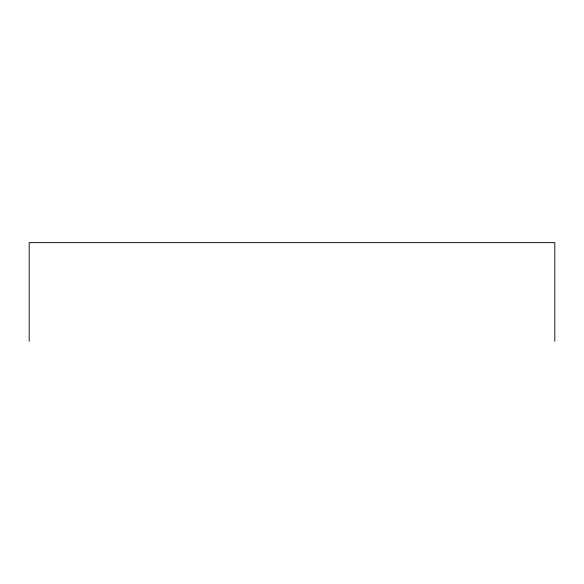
<?xml version="1.0" encoding="UTF-8"?>
<svg xmlns="http://www.w3.org/2000/svg" width="584" height="584" viewBox="0 0 584 584"><rect width="100%" height="100%" fill="white"/><g stroke="black" fill="none" stroke-linecap="round" stroke-linejoin="round"><path stroke-width="0.88" d="M554.8 341.355L554.8 242.645L29.2 242.645L29.2 341.355"/></g></svg>
